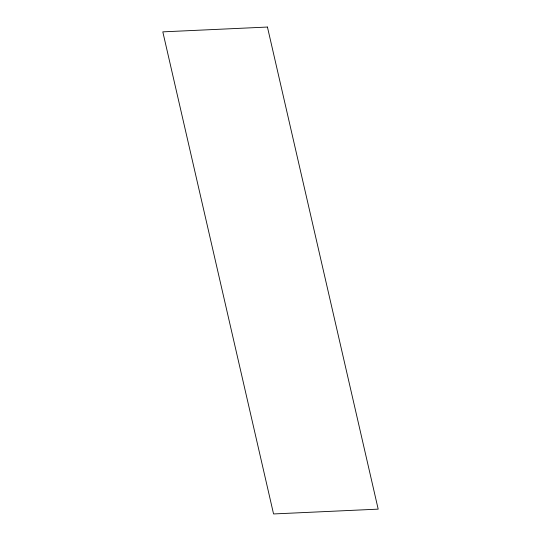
<?xml version="1.0" encoding="UTF-8"?>
<svg xmlns="http://www.w3.org/2000/svg" width="541" height="541" viewBox="0 0 541 541"><rect width="100%" height="100%" fill="white"/><g stroke="black" fill="none" stroke-linecap="round" stroke-linejoin="round"><path stroke-width="0.81" d="M267.443 27.05L162.814 31.858L273.557 513.95L378.186 509.142L267.443 27.05"/></g></svg>
